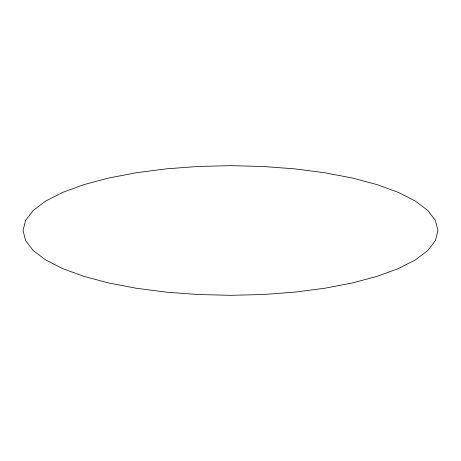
<?xml version="1.0" encoding="UTF-8"?>
<svg xmlns="http://www.w3.org/2000/svg" width="461" height="461" viewBox="0 0 461 461"><rect width="100%" height="100%" fill="white"/><g stroke="black" fill="none" stroke-linecap="round" stroke-linejoin="round"><path stroke-width="0.69" d="M25.603 220.358L23.05 230.5L25.603 240.642L33.204 250.53L45.662 259.929L62.667 268.607L83.81 276.341L108.566 282.945L136.318 288.263L166.392 292.153L198.046 294.527L230.5 295.328L262.954 294.527L294.608 292.153L324.682 288.263L352.435 282.945L377.19 276.341L398.333 268.607L415.338 259.929L427.796 250.53L435.397 240.642L437.95 230.5L435.397 220.358L427.796 210.47L415.338 201.071L398.333 192.393L377.19 184.659L352.435 178.055L324.682 172.737L294.608 168.847L262.954 166.473L230.5 165.672L198.046 166.473L166.392 168.847L136.318 172.737L108.566 178.055L83.81 184.659L62.667 192.393L45.662 201.071L33.204 210.47L25.603 220.358"/></g></svg>
